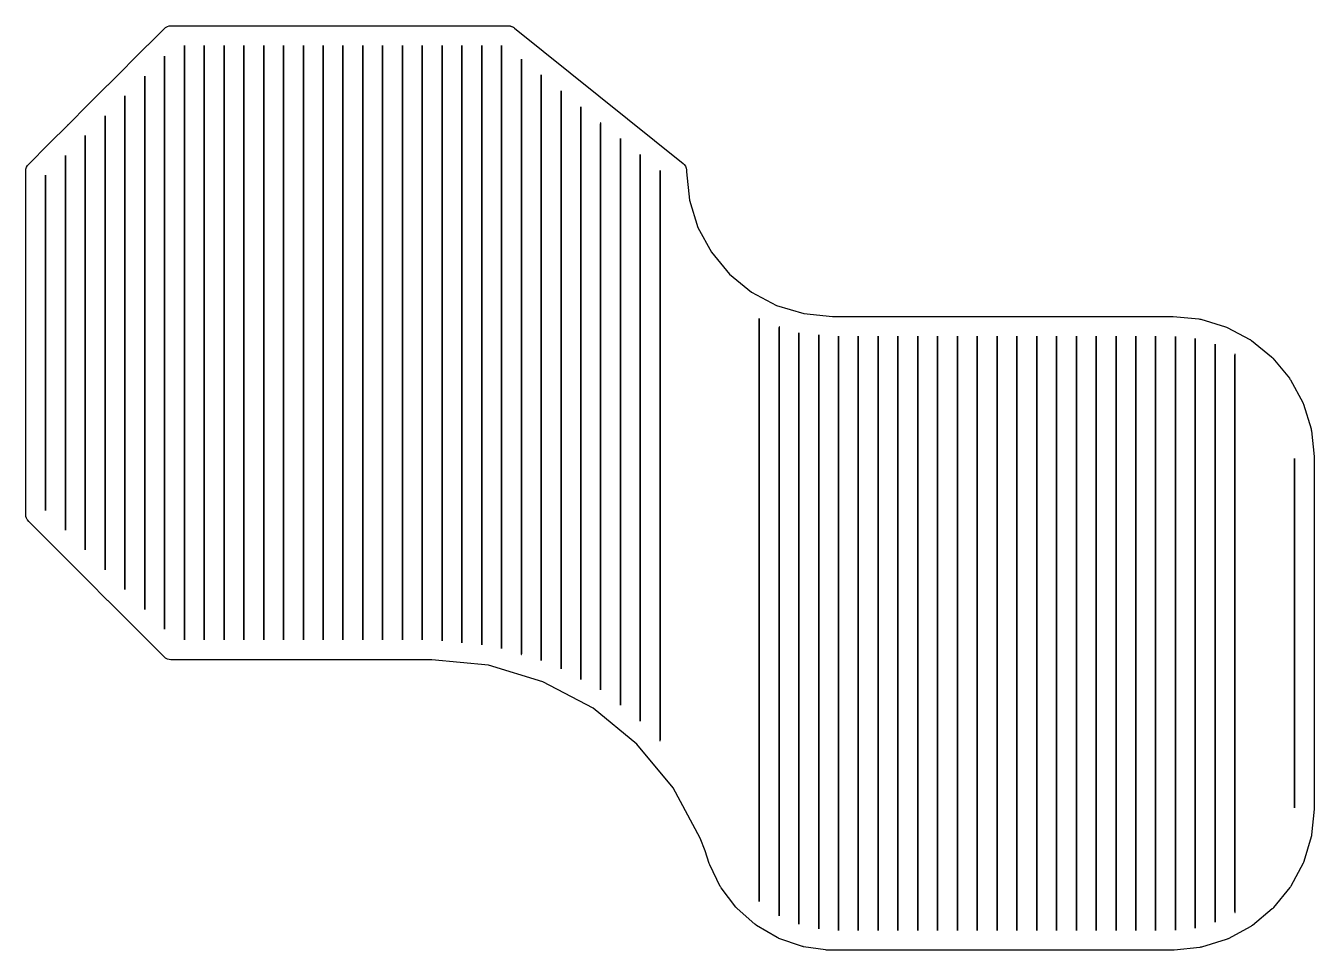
# Model space of a CAD drawing. Extents: x 3.47 to 9.57, y -5.48 to -1.47.
# Drawn here: x 7.4557 to 7.8396, y -5.3898 to -5.1142 of the extents above; entities that cross this region are included whole.
import ezdxf

# ---------------------------------------------------------------- set-up
doc = ezdxf.new("R2010")
doc.units = 0
doc.header["$MEASUREMENT"] = 0
doc.layers.add('BLACK', color=7, linetype='CONTINUOUS')

msp = doc.modelspace()

# ---------------------------------------------------------------- linework, layer by layer
at = {"layer": 'BLACK', "linetype": 'CONTINUOUS'}
for p, q in [((7.49211, -5.11986), (7.49683, -5.11514)), ((7.49683, -5.11514), (7.49692, -5.11503)), ((7.49692, -5.11503), (7.49715, -5.11484)), ((7.49715, -5.11484), (7.49737, -5.11466)), ((7.49737, -5.11466), (7.49788, -5.11438)), ((7.49788, -5.11438), (7.49844, -5.11422)), ((7.49844, -5.11422), (7.49887, -5.11417)), ((7.49887, -5.11417), (7.49902, -5.11416)), ((7.49887, -5.11417), (7.49887, -5.11417)), ((7.49902, -5.11416), (7.49916, -5.11417)), ((7.49916, -5.11417), (7.5994, -5.11417)), ((7.5994, -5.11417), (7.59967, -5.11417)), ((7.59967, -5.11417), (7.59983, -5.1142)), ((7.59983, -5.1142), (7.59999, -5.11422)), ((7.59999, -5.11422), (7.60011, -5.11425)), ((7.60011, -5.11425), (7.60024, -5.11428)), ((7.60024, -5.11428), (7.60039, -5.11434)), ((7.60039, -5.11434), (7.60054, -5.11438)), ((7.60054, -5.11438), (7.60066, -5.11445)), ((7.60066, -5.11445), (7.60078, -5.1145)), ((7.60078, -5.1145), (7.60092, -5.11458)), ((7.60092, -5.11458), (7.60106, -5.11466)), ((7.60106, -5.11466), (7.60127, -5.11483)), ((7.60127, -5.11483), (7.65157, -5.15527)), ((7.4862, -5.12576), (7.4919, -5.12006)), ((7.4919, -5.12006), (7.492, -5.11995)), ((7.492, -5.11995), (7.49211, -5.11986)), ((7.50295, -5.12008), (7.50295, -5.29724)), ((7.50295, -5.29724), (7.50295, -5.12008)), ((7.50295, -5.12008), (7.50295, -5.12008)), ((7.50886, -5.12008), (7.50886, -5.29724)), ((7.50886, -5.29724), (7.50886, -5.12008)), ((7.50886, -5.12008), (7.50886, -5.12008)), ((7.51476, -5.12008), (7.51476, -5.29724)), ((7.51476, -5.29724), (7.51476, -5.12008)), ((7.51476, -5.12008), (7.51476, -5.12008)), ((7.52067, -5.12008), (7.52067, -5.29724)), ((7.52067, -5.29724), (7.52067, -5.12008)), ((7.52067, -5.12008), (7.52067, -5.12008)), ((7.52657, -5.12008), (7.52657, -5.29724)), ((7.52657, -5.29724), (7.52657, -5.12008)), ((7.52657, -5.12008), (7.52657, -5.12008)), ((7.53248, -5.12008), (7.53248, -5.29724)), ((7.53248, -5.29724), (7.53248, -5.12008)), ((7.53248, -5.12008), (7.53248, -5.12008)), ((7.53839, -5.12008), (7.53839, -5.29724)), ((7.53839, -5.29724), (7.53839, -5.12008)), ((7.53839, -5.12008), (7.53839, -5.12008)), ((7.54429, -5.12008), (7.54429, -5.29724)), ((7.54429, -5.29724), (7.54429, -5.12008)), ((7.54429, -5.12008), (7.54429, -5.12008)), ((7.5502, -5.12008), (7.5502, -5.29724)), ((7.5502, -5.29724), (7.5502, -5.12008)), ((7.5502, -5.12008), (7.5502, -5.12008)), ((7.5561, -5.12008), (7.5561, -5.29724)), ((7.5561, -5.29724), (7.5561, -5.12008)), ((7.5561, -5.12008), (7.5561, -5.12008)), ((7.56201, -5.12008), (7.56201, -5.29724)), ((7.56201, -5.29724), (7.56201, -5.12008)), ((7.56201, -5.12008), (7.56201, -5.12008)), ((7.56791, -5.12008), (7.56791, -5.29724)), ((7.56791, -5.29724), (7.56791, -5.12008)), ((7.56791, -5.12008), (7.56791, -5.12008)), ((7.57382, -5.12008), (7.57382, -5.29724)), ((7.57382, -5.29724), (7.57382, -5.12008)), ((7.57382, -5.12008), (7.57382, -5.12008)), ((7.57972, -5.12008), (7.57972, -5.29752)), ((7.57972, -5.29752), (7.57972, -5.12008)), ((7.57972, -5.12008), (7.57972, -5.12008)), ((7.58563, -5.12008), (7.58563, -5.2981)), ((7.58563, -5.2981), (7.58563, -5.12008)), ((7.58563, -5.12008), (7.58563, -5.12008)), ((7.59154, -5.12008), (7.59154, -5.29868)), ((7.59154, -5.29868), (7.59154, -5.12008)), ((7.59154, -5.12008), (7.59154, -5.12008)), ((7.59744, -5.12008), (7.59744, -5.29981)), ((7.59744, -5.29981), (7.59744, -5.12008)), ((7.59744, -5.12008), (7.59744, -5.12008)), ((7.49705, -5.12327), (7.49705, -5.29345)), ((7.49705, -5.29405), (7.49705, -5.12327)), ((7.49705, -5.12327), (7.49705, -5.12327)), ((7.60335, -5.30159), (7.60335, -5.12408)), ((7.60335, -5.12408), (7.60335, -5.12408)), ((7.60335, -5.12408), (7.60335, -5.30133)), ((7.4803, -5.13167), (7.486, -5.12597)), ((7.486, -5.12597), (7.48609, -5.12585)), ((7.48609, -5.12585), (7.4862, -5.12576)), ((7.47439, -5.13757), (7.48009, -5.13187)), ((7.48009, -5.13187), (7.48019, -5.13176)), ((7.48019, -5.13176), (7.4803, -5.13167)), ((7.49114, -5.12918), (7.49114, -5.28815)), ((7.49114, -5.28815), (7.49114, -5.12918)), ((7.49114, -5.12918), (7.49114, -5.12918)), ((7.60925, -5.30337), (7.60925, -5.12883)), ((7.60925, -5.12883), (7.60925, -5.12883)), ((7.60925, -5.12883), (7.60925, -5.30329)), ((7.48524, -5.13508), (7.48524, -5.28224)), ((7.48524, -5.28224), (7.48524, -5.13508)), ((7.48524, -5.13508), (7.48524, -5.13508)), ((7.61517, -5.13358), (7.61516, -5.13357)), ((7.61516, -5.13357), (7.61516, -5.30587)), ((7.61516, -5.13371), (7.61517, -5.13358)), ((7.61516, -5.30587), (7.61516, -5.13371)), ((7.46849, -5.14348), (7.47419, -5.13778)), ((7.47419, -5.13778), (7.47428, -5.13767)), ((7.47428, -5.13767), (7.47439, -5.13757)), ((7.62106, -5.30901), (7.62106, -5.13832)), ((7.62106, -5.13832), (7.62106, -5.13832)), ((7.62106, -5.13832), (7.62106, -5.30901)), ((7.46258, -5.14938), (7.46828, -5.14368)), ((7.46828, -5.14368), (7.46837, -5.14357)), ((7.46837, -5.14357), (7.46849, -5.14348)), ((7.47933, -5.14099), (7.47933, -5.27634)), ((7.47933, -5.27634), (7.47933, -5.14099)), ((7.47933, -5.14099), (7.47933, -5.14099)), ((7.62702, -5.14311), (7.62697, -5.14307)), ((7.62697, -5.14307), (7.62697, -5.31215)), ((7.62697, -5.14356), (7.62701, -5.14312)), ((7.62697, -5.31215), (7.62697, -5.14356)), ((7.62701, -5.14312), (7.62702, -5.14311)), ((7.47343, -5.14689), (7.47343, -5.26983)), ((7.47343, -5.27043), (7.47343, -5.14689)), ((7.47343, -5.14689), (7.47343, -5.14689)), ((7.63287, -5.31668), (7.63287, -5.14782)), ((7.63287, -5.14782), (7.63287, -5.14782)), ((7.63287, -5.14782), (7.63287, -5.31668)), ((7.45668, -5.15529), (7.46238, -5.14959)), ((7.46238, -5.14959), (7.46247, -5.14948)), ((7.46247, -5.14948), (7.46258, -5.14938)), ((7.45619, -5.15583), (7.45656, -5.15538)), ((7.45656, -5.15538), (7.45668, -5.15529)), ((7.46752, -5.1528), (7.46752, -5.26452)), ((7.46752, -5.26452), (7.46752, -5.1528)), ((7.46752, -5.1528), (7.46752, -5.1528)), ((7.63878, -5.3215), (7.63878, -5.15257)), ((7.63878, -5.15257), (7.63878, -5.15257)), ((7.63878, -5.15257), (7.63878, -5.32101)), ((7.65157, -5.15527), (7.65188, -5.15557)), ((7.45569, -5.15748), (7.45572, -5.15727)), ((7.45571, -5.15762), (7.45569, -5.15748)), ((7.45571, -5.2597), (7.45571, -5.15762)), ((7.45572, -5.15727), (7.45575, -5.1569)), ((7.45575, -5.1569), (7.45592, -5.15634)), ((7.45592, -5.15634), (7.45619, -5.15583)), ((7.46161, -5.1587), (7.46161, -5.25862)), ((7.46161, -5.25862), (7.46161, -5.1587)), ((7.46161, -5.1587), (7.46161, -5.1587)), ((7.64469, -5.15734), (7.64469, -5.15731)), ((7.64469, -5.15731), (7.64469, -5.15731)), ((7.64469, -5.15731), (7.64469, -5.32692)), ((7.64469, -5.32738), (7.64469, -5.15734)), ((7.65188, -5.15557), (7.65221, -5.15606)), ((7.65221, -5.15606), (7.65244, -5.15659)), ((7.65244, -5.15659), (7.65256, -5.15716)), ((7.65256, -5.15716), (7.65256, -5.15747)), ((7.65256, -5.15747), (7.65256, -5.15747)), ((7.65256, -5.15747), (7.65256, -5.15747)), ((7.65256, -5.15747), (7.65256, -5.15766)), ((7.65256, -5.15766), (7.65346, -5.16619)), ((7.65346, -5.16619), (7.65596, -5.17426)), ((7.65596, -5.17426), (7.65997, -5.18169)), ((7.65997, -5.18169), (7.66536, -5.1882)), ((7.66536, -5.1882), (7.67191, -5.19354)), ((7.67191, -5.19354), (7.67937, -5.19751)), ((7.67937, -5.19751), (7.68746, -5.19995)), ((7.67421, -5.37526), (7.67421, -5.20145)), ((7.67421, -5.20145), (7.67421, -5.20145)), ((7.67421, -5.20145), (7.67421, -5.37526)), ((7.68746, -5.19995), (7.69601, -5.20079)), ((7.69601, -5.20079), (7.79739, -5.20079)), ((7.79739, -5.20079), (7.79753, -5.2008)), ((7.79753, -5.2008), (7.79753, -5.2008)), ((7.79753, -5.2008), (7.80518, -5.20155)), ((7.80518, -5.20155), (7.80518, -5.20155)), ((7.80518, -5.20155), (7.80518, -5.20155)), ((7.80518, -5.20155), (7.80522, -5.20156)), ((7.80522, -5.20156), (7.80548, -5.20161)), ((7.68023, -5.20393), (7.68012, -5.2039)), ((7.68012, -5.2039), (7.68012, -5.37946)), ((7.68012, -5.20458), (7.68016, -5.20415)), ((7.68012, -5.37946), (7.68012, -5.20458)), ((7.68016, -5.20415), (7.68023, -5.20393)), ((7.80548, -5.20161), (7.80574, -5.20166)), ((7.80574, -5.20166), (7.8131, -5.20388)), ((7.8131, -5.20388), (7.8131, -5.20388)), ((7.8131, -5.20388), (7.8131, -5.20388)), ((7.8131, -5.20388), (7.81314, -5.2039)), ((7.81314, -5.2039), (7.81339, -5.204)), ((7.81339, -5.204), (7.81363, -5.2041)), ((7.81363, -5.2041), (7.82042, -5.20771)), ((7.68602, -5.38203), (7.68602, -5.20568)), ((7.68602, -5.20568), (7.68602, -5.20568)), ((7.68602, -5.20568), (7.68602, -5.38203)), ((7.69193, -5.38337), (7.69193, -5.20632)), ((7.69193, -5.20632), (7.69193, -5.20632)), ((7.69193, -5.20632), (7.69193, -5.38337)), ((7.69783, -5.20669), (7.69783, -5.38386)), ((7.69783, -5.38386), (7.69783, -5.20669)), ((7.69783, -5.20669), (7.69783, -5.20669)), ((7.70374, -5.20669), (7.70374, -5.38386)), ((7.70374, -5.38386), (7.70374, -5.20669)), ((7.70374, -5.20669), (7.70374, -5.20669)), ((7.70965, -5.20669), (7.70965, -5.38386)), ((7.70965, -5.38386), (7.70965, -5.20669)), ((7.70965, -5.20669), (7.70965, -5.20669)), ((7.71555, -5.20669), (7.71555, -5.38386)), ((7.71555, -5.38386), (7.71555, -5.20669)), ((7.71555, -5.20669), (7.71555, -5.20669)), ((7.72146, -5.20669), (7.72146, -5.38386)), ((7.72146, -5.38386), (7.72146, -5.20669)), ((7.72146, -5.20669), (7.72146, -5.20669)), ((7.72736, -5.20669), (7.72736, -5.38386)), ((7.72736, -5.38386), (7.72736, -5.20669)), ((7.72736, -5.20669), (7.72736, -5.20669)), ((7.73327, -5.20669), (7.73327, -5.38386)), ((7.73327, -5.38386), (7.73327, -5.20669)), ((7.73327, -5.20669), (7.73327, -5.20669)), ((7.73917, -5.20669), (7.73917, -5.38386)), ((7.73917, -5.38386), (7.73917, -5.20669)), ((7.73917, -5.20669), (7.73917, -5.20669)), ((7.74508, -5.20669), (7.74508, -5.38386)), ((7.74508, -5.38386), (7.74508, -5.20669)), ((7.74508, -5.20669), (7.74508, -5.20669)), ((7.75098, -5.20669), (7.75098, -5.38386)), ((7.75098, -5.38386), (7.75098, -5.20669)), ((7.75098, -5.20669), (7.75098, -5.20669)), ((7.75689, -5.20669), (7.75689, -5.38386)), ((7.75689, -5.38386), (7.75689, -5.20669)), ((7.75689, -5.20669), (7.75689, -5.20669)), ((7.7628, -5.20669), (7.7628, -5.38386)), ((7.7628, -5.38386), (7.7628, -5.20669)), ((7.7628, -5.20669), (7.7628, -5.20669)), ((7.7687, -5.20669), (7.7687, -5.38386)), ((7.7687, -5.38386), (7.7687, -5.20669)), ((7.7687, -5.20669), (7.7687, -5.20669)), ((7.77461, -5.20669), (7.77461, -5.38386)), ((7.77461, -5.38386), (7.77461, -5.20669)), ((7.77461, -5.20669), (7.77461, -5.20669)), ((7.78051, -5.20669), (7.78051, -5.38386)), ((7.78051, -5.38386), (7.78051, -5.20669)), ((7.78051, -5.20669), (7.78051, -5.20669)), ((7.78642, -5.20669), (7.78642, -5.38386)), ((7.78642, -5.38386), (7.78642, -5.20669)), ((7.78642, -5.20669), (7.78642, -5.20669)), ((7.79232, -5.20669), (7.79232, -5.38386)), ((7.79232, -5.38386), (7.79232, -5.20669)), ((7.79232, -5.20669), (7.79232, -5.20669)), ((7.79823, -5.38377), (7.79823, -5.2068)), ((7.79823, -5.2068), (7.79823, -5.2068)), ((7.79823, -5.2068), (7.79823, -5.38377)), ((7.80413, -5.38315), (7.80413, -5.20738)), ((7.80413, -5.20738), (7.80413, -5.20738)), ((7.80413, -5.20738), (7.80413, -5.38315)), ((7.81004, -5.38141), (7.81004, -5.20913)), ((7.81004, -5.20913), (7.81004, -5.20913)), ((7.81004, -5.20913), (7.81004, -5.38141)), ((7.82042, -5.20771), (7.82042, -5.20771)), ((7.82042, -5.20771), (7.82045, -5.20773)), ((7.82045, -5.20773), (7.82067, -5.20788)), ((7.82067, -5.20788), (7.8209, -5.20803)), ((7.8209, -5.20803), (7.82685, -5.21289)), ((7.81599, -5.21204), (7.81594, -5.21202)), ((7.81594, -5.21202), (7.81594, -5.37852)), ((7.81594, -5.21245), (7.81599, -5.21204)), ((7.81594, -5.3781), (7.81594, -5.21245)), ((7.82685, -5.21289), (7.82688, -5.21291)), ((7.82688, -5.21291), (7.82707, -5.2131)), ((7.82707, -5.2131), (7.82726, -5.21329)), ((7.82726, -5.21329), (7.83216, -5.21921)), ((7.83216, -5.21921), (7.83216, -5.21921)), ((7.83216, -5.21921), (7.83216, -5.21921)), ((7.83216, -5.21921), (7.83218, -5.21924)), ((7.83218, -5.21924), (7.83233, -5.21947)), ((7.83233, -5.21947), (7.83248, -5.21969)), ((7.83248, -5.21969), (7.83614, -5.22645)), ((7.83614, -5.22645), (7.83615, -5.22649)), ((7.83615, -5.22649), (7.83625, -5.22673)), ((7.83625, -5.22673), (7.83636, -5.22698)), ((7.83636, -5.22698), (7.83863, -5.23432)), ((7.83863, -5.23432), (7.83864, -5.23436)), ((7.83864, -5.23436), (7.83869, -5.23462)), ((7.83869, -5.23462), (7.83875, -5.23489)), ((7.83875, -5.23489), (7.83955, -5.24253)), ((7.83366, -5.3473), (7.83366, -5.24312)), ((7.83366, -5.24312), (7.83366, -5.3473)), ((7.83955, -5.24253), (7.83955, -5.24257)), ((7.83955, -5.24257), (7.83955, -5.2427)), ((7.83955, -5.2427), (7.83957, -5.24283)), ((7.83957, -5.24283), (7.83957, -5.24296)), ((7.83957, -5.24296), (7.83957, -5.24297)), ((7.83957, -5.24297), (7.83957, -5.34759)), ((7.45569, -5.25984), (7.45571, -5.2597)), ((7.45575, -5.26042), (7.45569, -5.25984)), ((7.45592, -5.26098), (7.45575, -5.26042)), ((7.45612, -5.26135), (7.45592, -5.26098)), ((7.45619, -5.26149), (7.45612, -5.26135)), ((7.45656, -5.26194), (7.45619, -5.26149)), ((7.45668, -5.26203), (7.45656, -5.26194)), ((7.46238, -5.26773), (7.45668, -5.26203)), ((7.46247, -5.26785), (7.46238, -5.26773)), ((7.46258, -5.26794), (7.46247, -5.26785)), ((7.47419, -5.27954), (7.46258, -5.26794)), ((7.47338, -5.27026), (7.47335, -5.27036)), ((7.47335, -5.27036), (7.47343, -5.27043)), ((7.47343, -5.26983), (7.47338, -5.27026)), ((7.47428, -5.27966), (7.47419, -5.27954)), ((7.47439, -5.27975), (7.47428, -5.27966)), ((7.48009, -5.28545), (7.47439, -5.27975)), ((7.48019, -5.28556), (7.48009, -5.28545)), ((7.4803, -5.28565), (7.48019, -5.28556)), ((7.486, -5.29136), (7.4803, -5.28565)), ((7.48609, -5.29147), (7.486, -5.29136)), ((7.4862, -5.29156), (7.48609, -5.29147)), ((7.49683, -5.30218), (7.4862, -5.29156)), ((7.49705, -5.29345), (7.497, -5.29389)), ((7.497, -5.29389), (7.49698, -5.29398)), ((7.49698, -5.29398), (7.49705, -5.29405)), ((7.60335, -5.30133), (7.60332, -5.30158)), ((7.49692, -5.30229), (7.49683, -5.30218)), ((7.49703, -5.30239), (7.49692, -5.30229)), ((7.49737, -5.30266), (7.49703, -5.30239)), ((7.49788, -5.30294), (7.49737, -5.30266)), ((7.49844, -5.30311), (7.49788, -5.30294)), ((7.49887, -5.30315), (7.49844, -5.30311)), ((7.49902, -5.30316), (7.49887, -5.30315)), ((7.49887, -5.30315), (7.49887, -5.30315)), ((7.49916, -5.30315), (7.49902, -5.30316)), ((7.57663, -5.30315), (7.49916, -5.30315)), ((7.59359, -5.30481), (7.57663, -5.30315)), ((7.60977, -5.3097), (7.59359, -5.30481)), ((7.60332, -5.30158), (7.60335, -5.30159)), ((7.60925, -5.30329), (7.60924, -5.30337)), ((7.60924, -5.30337), (7.60925, -5.30337)), ((7.6247, -5.31763), (7.60977, -5.3097)), ((7.63779, -5.32831), (7.6247, -5.31763)), ((7.63874, -5.32144), (7.63873, -5.32146)), ((7.63873, -5.32146), (7.63878, -5.3215)), ((7.63878, -5.32101), (7.63874, -5.32144)), ((7.64469, -5.32692), (7.64464, -5.32733)), ((7.64464, -5.32733), (7.64469, -5.32738)), ((7.64857, -5.34134), (7.63779, -5.32831)), ((7.65666, -5.3563), (7.64857, -5.34134)), ((7.83366, -5.3473), (7.83366, -5.3473)), ((7.83955, -5.34773), (7.8388, -5.35538)), ((7.83957, -5.34759), (7.83955, -5.34773)), ((7.83955, -5.34773), (7.83955, -5.34773)), ((7.65815, -5.36011), (7.65666, -5.3563)), ((7.83869, -5.35594), (7.83647, -5.3633)), ((7.83874, -5.35568), (7.83869, -5.35594)), ((7.8388, -5.35542), (7.83874, -5.35568)), ((7.8388, -5.35538), (7.8388, -5.35538)), ((7.8388, -5.35538), (7.8388, -5.35538)), ((7.8388, -5.35538), (7.8388, -5.35542)), ((7.65932, -5.36388), (7.65815, -5.36011)), ((7.6594, -5.36407), (7.65932, -5.36388)), ((7.65947, -5.36426), (7.6594, -5.36407)), ((7.65948, -5.3643), (7.65947, -5.36426)), ((7.66261, -5.37071), (7.65948, -5.3643)), ((7.83625, -5.36383), (7.83264, -5.37061)), ((7.83635, -5.36358), (7.83625, -5.36383)), ((7.83646, -5.36334), (7.83635, -5.36358)), ((7.83647, -5.3633), (7.83646, -5.36334)), ((7.83647, -5.3633), (7.83647, -5.3633)), ((7.83647, -5.3633), (7.83647, -5.3633)), ((7.66275, -5.37093), (7.66261, -5.37071)), ((7.66289, -5.37116), (7.66275, -5.37093)), ((7.66291, -5.3712), (7.66289, -5.37116)), ((7.66722, -5.37687), (7.66291, -5.3712)), ((7.66291, -5.3712), (7.66291, -5.3712)), ((7.66291, -5.3712), (7.66291, -5.3712)), ((7.83232, -5.37109), (7.82747, -5.37705)), ((7.83247, -5.37087), (7.83232, -5.37109)), ((7.83262, -5.37065), (7.83247, -5.37087)), ((7.83264, -5.37061), (7.83262, -5.37065)), ((7.83264, -5.37061), (7.83264, -5.37061)), ((7.83264, -5.37061), (7.83264, -5.37061)), ((7.6674, -5.37707), (7.66722, -5.37687)), ((7.66758, -5.37727), (7.6674, -5.37707)), ((7.66761, -5.3773), (7.66758, -5.37727)), ((7.67294, -5.38203), (7.66761, -5.3773)), ((7.66761, -5.3773), (7.66761, -5.3773)), ((7.66761, -5.3773), (7.66761, -5.3773)), ((7.81598, -5.37849), (7.81594, -5.3781)), ((7.82706, -5.37746), (7.82114, -5.38236)), ((7.82725, -5.37727), (7.82706, -5.37746)), ((7.82744, -5.37708), (7.82725, -5.37727)), ((7.82747, -5.37705), (7.82744, -5.37708)), ((7.81594, -5.37852), (7.81598, -5.37849)), ((7.67316, -5.38219), (7.67294, -5.38203)), ((7.67337, -5.38235), (7.67316, -5.38219)), ((7.67341, -5.38237), (7.67337, -5.38235)), ((7.67956, -5.38597), (7.67341, -5.38237)), ((7.67341, -5.38237), (7.67341, -5.38237)), ((7.67341, -5.38237), (7.67341, -5.38237)), ((7.82066, -5.38268), (7.81391, -5.38633)), ((7.82089, -5.38253), (7.82066, -5.38268)), ((7.82111, -5.38238), (7.82089, -5.38253)), ((7.82114, -5.38236), (7.82111, -5.38238)), ((7.82114, -5.38236), (7.82114, -5.38236)), ((7.82114, -5.38236), (7.82114, -5.38236)), ((7.6798, -5.38609), (7.67956, -5.38597)), ((7.68004, -5.3862), (7.6798, -5.38609)), ((7.68008, -5.38622), (7.68004, -5.3862)), ((7.68681, -5.38856), (7.68008, -5.38622)), ((7.68707, -5.38862), (7.68681, -5.38856)), ((7.68733, -5.38869), (7.68707, -5.38862)), ((7.68737, -5.3887), (7.68733, -5.38869)), ((7.69399, -5.38962), (7.68737, -5.3887)), ((7.6943, -5.38972), (7.69399, -5.38962)), ((7.80547, -5.38894), (7.79783, -5.38975)), ((7.80573, -5.38889), (7.80547, -5.38894)), ((7.80599, -5.38884), (7.80573, -5.38889)), ((7.80603, -5.38883), (7.80599, -5.38884)), ((7.81337, -5.38656), (7.80603, -5.38883)), ((7.80603, -5.38883), (7.80603, -5.38883)), ((7.81362, -5.38645), (7.81337, -5.38656)), ((7.81387, -5.38635), (7.81362, -5.38645)), ((7.81391, -5.38633), (7.81387, -5.38635)), ((7.69474, -5.38976), (7.6943, -5.38972)), ((7.79739, -5.38976), (7.69474, -5.38976)), ((7.79753, -5.38976), (7.79739, -5.38976)), ((7.79739, -5.38976), (7.79739, -5.38976)), ((7.79766, -5.38975), (7.79753, -5.38976)), ((7.79779, -5.38975), (7.79766, -5.38975)), ((7.79783, -5.38975), (7.79779, -5.38975))]:
    msp.add_line(p, q, dxfattribs=at)

doc.saveas('drawing.dxf')
